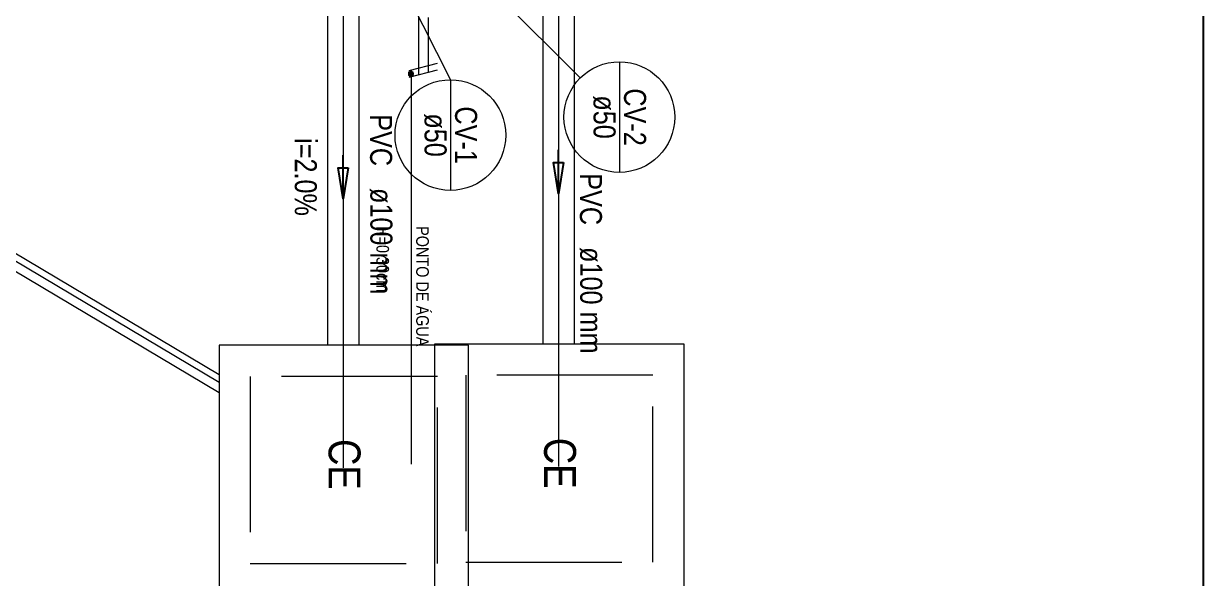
# Model space of a CAD drawing. Header units: inches. Extents: x 48180 to 96389, y -17773 to -8880.
# Drawn here: x 48223.744 to 48227.525, y -8895 to -8893.22 of the extents above; entities that cross this region are included whole.
import ezdxf

# ---------------------------------------------------------------- set-up
doc = ezdxf.new("R2010")
doc.units = ezdxf.units.IN
doc.header["$MEASUREMENT"] = 0
doc.linetypes.add('Dashed', pattern=[0.75, 0.5, -0.25])
for name, color, linetype, lineweight in [('Arquitetura', 134, 'Continuous', 5), ('CV-Indicação coluna', 5, 'Continuous', 20), ('CV-Textos coluna', 7, 'Continuous', 20), ('Simbolos', 5, 'Continuous', 20), ('Simbolos_int', 174, 'Continuous', 5), ('TQ-Sentido tubo', 9, 'Continuous', 20), ('TQ-Seção tubo', 5, 'Continuous', 20), ('TQ-Textos tubo', 7, 'Continuous', 20), ('TQ-Tubos detalhe', 90, 'Continuous', 20)]:
    doc.layers.add(name, color=color, linetype=linetype, lineweight=lineweight)
doc.layers.add('CALÇADA', color=2, linetype='Continuous')
doc.styles.add('ARIAL', font='ARIALN.TTF')
doc.styles.add('ArialNarrow', font='ARIALN.TTF')
doc.dimstyles.get("Standard").update_dxf_attribs({"dimtxt": 0.18, "dimasz": 0.18, "dimexe": 0.18, "dimexo": 0.0625, "dimgap": 0.09, "dimtad": 0, "dimtih": 1, "dimtoh": 1, "dimdec": 4, "dimzin": 0, "dimdsep": 46, "dimtxsty": 'Standard', "dimcen": 0.09, "dimadec": 0, "dimazin": 0, "dimtfac": 1, "dimtdec": 4, "dimtofl": 0, "dimtmove": 0, "dimatfit": 3, "dimfxl": 0, "dimtolj": 1, "dimtzin": 0, "dimarcsym": 0})

msp = doc.modelspace()

# ---------------------------------------------------------------- hatches: boundary and pattern name
at = {"layer": 'Arquitetura', "linetype": 'Continuous'}
for points in [[(48224.9851, -8893.3703), (48224.9836, -8893.3703), (48224.9836, -8893.3703), (48224.9816, -8893.3703), (48224.9816, -8893.3703), (48224.9816, -8893.3723), (48224.9796, -8893.3723), (48224.9796, -8893.3723), (48224.9776, -8893.3723), (48224.9776, -8893.3743), (48224.9776, -8893.3743), (48224.9756, -8893.3743), (48224.9756, -8893.3758), (48224.9756, -8893.3758), (48224.9756, -8893.3778), (48224.9756, -8893.3778), (48224.9756, -8893.3778), (48224.9756, -8893.3798), (48224.9756, -8893.3798), (48224.9756, -8893.3818), (48224.9756, -8893.3818), (48224.9756, -8893.3838), (48224.9756, -8893.3838), (48224.9756, -8893.3838), (48224.9756, -8893.3858), (48224.9756, -8893.3858), (48224.9776, -8893.3878), (48224.9776, -8893.3878), (48224.9776, -8893.3878), (48224.9796, -8893.3878), (48224.9796, -8893.3898), (48224.9816, -8893.3898), (48224.9816, -8893.3898), (48224.9816, -8893.3898), (48224.9836, -8893.3898), (48224.9836, -8893.3898), (48224.9856, -8893.3898), (48224.9856, -8893.3798), (48224.9856, -8893.3703)], [(48224.9851, -8893.3908), (48224.9856, -8893.3898), (48224.9876, -8893.3898), (48224.9876, -8893.3898), (48224.9876, -8893.3898), (48224.9896, -8893.3898), (48224.9896, -8893.3898), (48224.9916, -8893.3878), (48224.9916, -8893.3878), (48224.9916, -8893.3878), (48224.9936, -8893.3878), (48224.9936, -8893.3858), (48224.9936, -8893.3858), (48224.9936, -8893.3838), (48224.9936, -8893.3838), (48224.9956, -8893.3838), (48224.9956, -8893.3818), (48224.9956, -8893.3818), (48224.9956, -8893.3798), (48224.9956, -8893.3798), (48224.9956, -8893.3778), (48224.9956, -8893.3778), (48224.9936, -8893.3778), (48224.9936, -8893.3758), (48224.9936, -8893.3758), (48224.9936, -8893.3743), (48224.9936, -8893.3743), (48224.9916, -8893.3743), (48224.9916, -8893.3723), (48224.9916, -8893.3723), (48224.9896, -8893.3723), (48224.9896, -8893.3723), (48224.9876, -8893.3703), (48224.9876, -8893.3703), (48224.9876, -8893.3703), (48224.9856, -8893.3703), (48224.9856, -8893.3703), (48224.9856, -8893.3798), (48224.9856, -8893.3898)]]:
    msp.add_hatch(color=256, dxfattribs=at).paths.add_polyline_path(points)

# ---------------------------------------------------------------- linework, layer by layer
at = {"layer": 'Arquitetura', "color": 7}
for p, q in [((48225.0111, -8893.3818), (48225.0111, -8893.2003)), ((48225.0411, -8893.3758), (48225.0411, -8893.2003)), ((48224.9796, -8893.3703), (48225.0706, -8893.3463)), ((48224.9796, -8893.3918), (48225.0706, -8893.3683))]:
    msp.add_line(p, q, dxfattribs=at)
at = {"layer": 'Arquitetura'}
msp.add_line((48224.9856, -8893.4313), (48224.9856, -8894.0768), dxfattribs=at)
at = {"layer": 'Arquitetura', "linetype": 'Continuous'}
msp.add_line((48224.9856, -8893.8183), (48224.9856, -8893.8693), dxfattribs=at)
for points in [[(48224.9856, -8893.3898), (48224.9856, -8893.3703), (48224.9856, -8893.3703), (48224.9856, -8893.3898)], [(48224.9856, -8893.3798), (48224.9856, -8893.8183)], [(48224.9856, -8893.8693), (48224.9856, -8894.6333)]]:
    msp.add_lwpolyline(points, dxfattribs=at)
at = {"layer": 'CALÇADA'}
msp.add_line((48227.5251, -8900.5892), (48227.5251, -8882.9892), dxfattribs=at)
at = {"layer": 'CV-Indicação coluna'}
for p, q in [((48224.9728, -8893.125), (48225.1118, -8893.3998)), ((48225.229, -8893.0953), (48225.5278, -8893.394)), ((48225.6533, -8893.342), (48225.6533, -8893.697)), ((48225.1118, -8893.3998), (48225.1118, -8893.7548))]:
    msp.add_line(p, q, dxfattribs=at)
for centre in [(48225.6533, -8893.5195), (48225.1118, -8893.5773)]:
    msp.add_circle(centre, 0.1775, dxfattribs=at)
at = {"layer": 'Simbolos', "linetype": 'Continuous'}
for points in [[(48224.3703, -8894.2515), (48224.3703, -8895.0515), (48225.1703, -8895.0515), (48225.1703, -8894.2515), (48224.3703, -8894.2515)], [(48225.061, -8894.2475), (48225.061, -8895.0475), (48225.861, -8895.0475), (48225.861, -8894.2475), (48225.061, -8894.2475)]]:
    msp.add_lwpolyline(points, close=True, dxfattribs=at)
at = {"layer": 'Simbolos_int', "linetype": 'Dashed'}
for points in [[(48224.4703, -8894.3515), (48224.4703, -8894.9515), (48225.0703, -8894.9515), (48225.0703, -8894.3515), (48224.4703, -8894.3515)], [(48225.161, -8894.3475), (48225.161, -8894.9475), (48225.761, -8894.9475), (48225.761, -8894.3475), (48225.161, -8894.3475)]]:
    msp.add_lwpolyline(points, close=True, dxfattribs=at)
at = {"layer": 'TQ-Seção tubo'}
for p, q in [((48224.3703, -8894.3462), (48220.4649, -8892.0174)), ((48224.3703, -8894.4045), (48220.4458, -8892.0642)), ((48225.4083, -8893.1423), (48225.4085, -8894.2475)), ((48225.5083, -8893.1423), (48225.5085, -8894.2475)), ((48224.7181, -8893.172), (48224.7178, -8894.2515)), ((48224.8181, -8893.172), (48224.8178, -8894.2515))]:
    msp.add_line(p, q, dxfattribs=at)
at = {"layer": 'TQ-Tubos detalhe'}
for p, q in [((48224.3703, -8894.3708), (48220.459, -8892.0405)), ((48224.7681, -8893.125), (48224.7678, -8894.6445)), ((48225.458, -8893.0953), (48225.4585, -8894.6405))]:
    msp.add_line(p, q, dxfattribs=at)

# ---------------------------------------------------------------- texts
at = {"layer": 'Arquitetura', "attachment_point": 7, "rotation": 270, "line_spacing_factor": 0.798, "style": 'ArialNarrow'}
for s, insert, char_height, width in [('H=0,30cm', (48224.8671, -8893.8693), 0.04042, 0.388042), ('PONTO DE ÁGUA', (48225.0016, -8893.8693), 0.040421, 0.630568)]:
    msp.add_mtext(s, dxfattribs=dict(at, insert=insert, char_height=char_height, width=width))
at = {"layer": 'CV-Textos coluna', "char_height": 0.0706, "attachment_point": 8, "rotation": 270, "line_spacing_factor": 0.798, "style": 'ARIAL'}
for s, insert, width in [('CV-2', (48225.6673, -8893.5195), 0.33888), ('ø50', (48225.5686, -8893.5195), 0.25416), ('CV-1', (48225.1258, -8893.5773), 0.33888), ('ø50', (48225.0271, -8893.5773), 0.25416)]:
    msp.add_mtext(s, dxfattribs=dict(at, insert=insert, width=width))
at = {"layer": 'Simbolos', "char_height": 0.10214, "width": 0.24514, "attachment_point": 7, "rotation": 270, "line_spacing_factor": 0.798, "style": 'ARIAL'}
for insert in [(48224.72, -8894.5525), (48225.4107, -8894.5485)]:
    msp.add_mtext('CE', dxfattribs=dict(at, insert=insert))
at = {"layer": 'TQ-Textos tubo', "char_height": 0.0706, "line_spacing_factor": 0.798, "style": 'ARIAL'}
for s, insert, width, attachment_point, rotation in [('PVC', (48224.8534, -8893.6766), 0.25416, 9, 269.9828), ('i=2.0%', (48224.6121, -8893.7118), 0.50832, 8, 269.9828), ('PVC', (48225.5258, -8893.8659), 0.25416, 9, 270.0172), ('ø100 mm', (48224.8534, -8893.7471), 0.59304, 7, 269.9828), ('ø100 mm', (48225.5258, -8893.9366), 0.59304, 7, 270.0172)]:
    msp.add_mtext(s, dxfattribs=dict(at, insert=insert, width=width, attachment_point=attachment_point, rotation=rotation))

# ---------------------------------------------------------------- leaders
at = {"layer": 'TQ-Sentido tubo'}
for points in [[(48224.7681, -8893.7823), (48224.7681, -8893.6413)], [(48225.4583, -8893.7655), (48225.4583, -8893.6243)]]:
    msp.add_leader(points, dimstyle='Standard', override={"dimasz": 0.1, "dimldrblk": 'CLOSED'}, dxfattribs=at)

doc.saveas('drawing.dxf')
